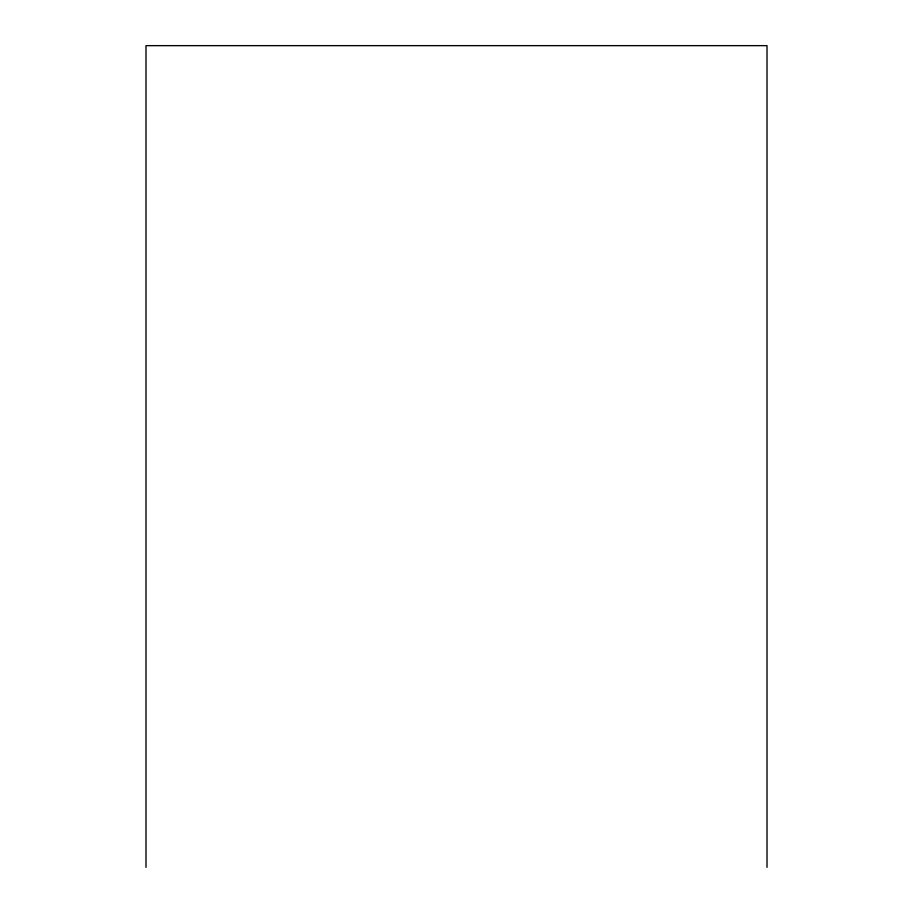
<?xml version="1.0" encoding="UTF-8"?>
<svg xmlns="http://www.w3.org/2000/svg" width="913" height="913" viewBox="0 0 913 913"><rect width="100%" height="100%" fill="white"/><g stroke="black" fill="none" stroke-linecap="round" stroke-linejoin="round"><path stroke-width="1.37" d="M767.011 867.35L767.011 45.65L145.989 45.65L145.989 867.35"/></g></svg>
